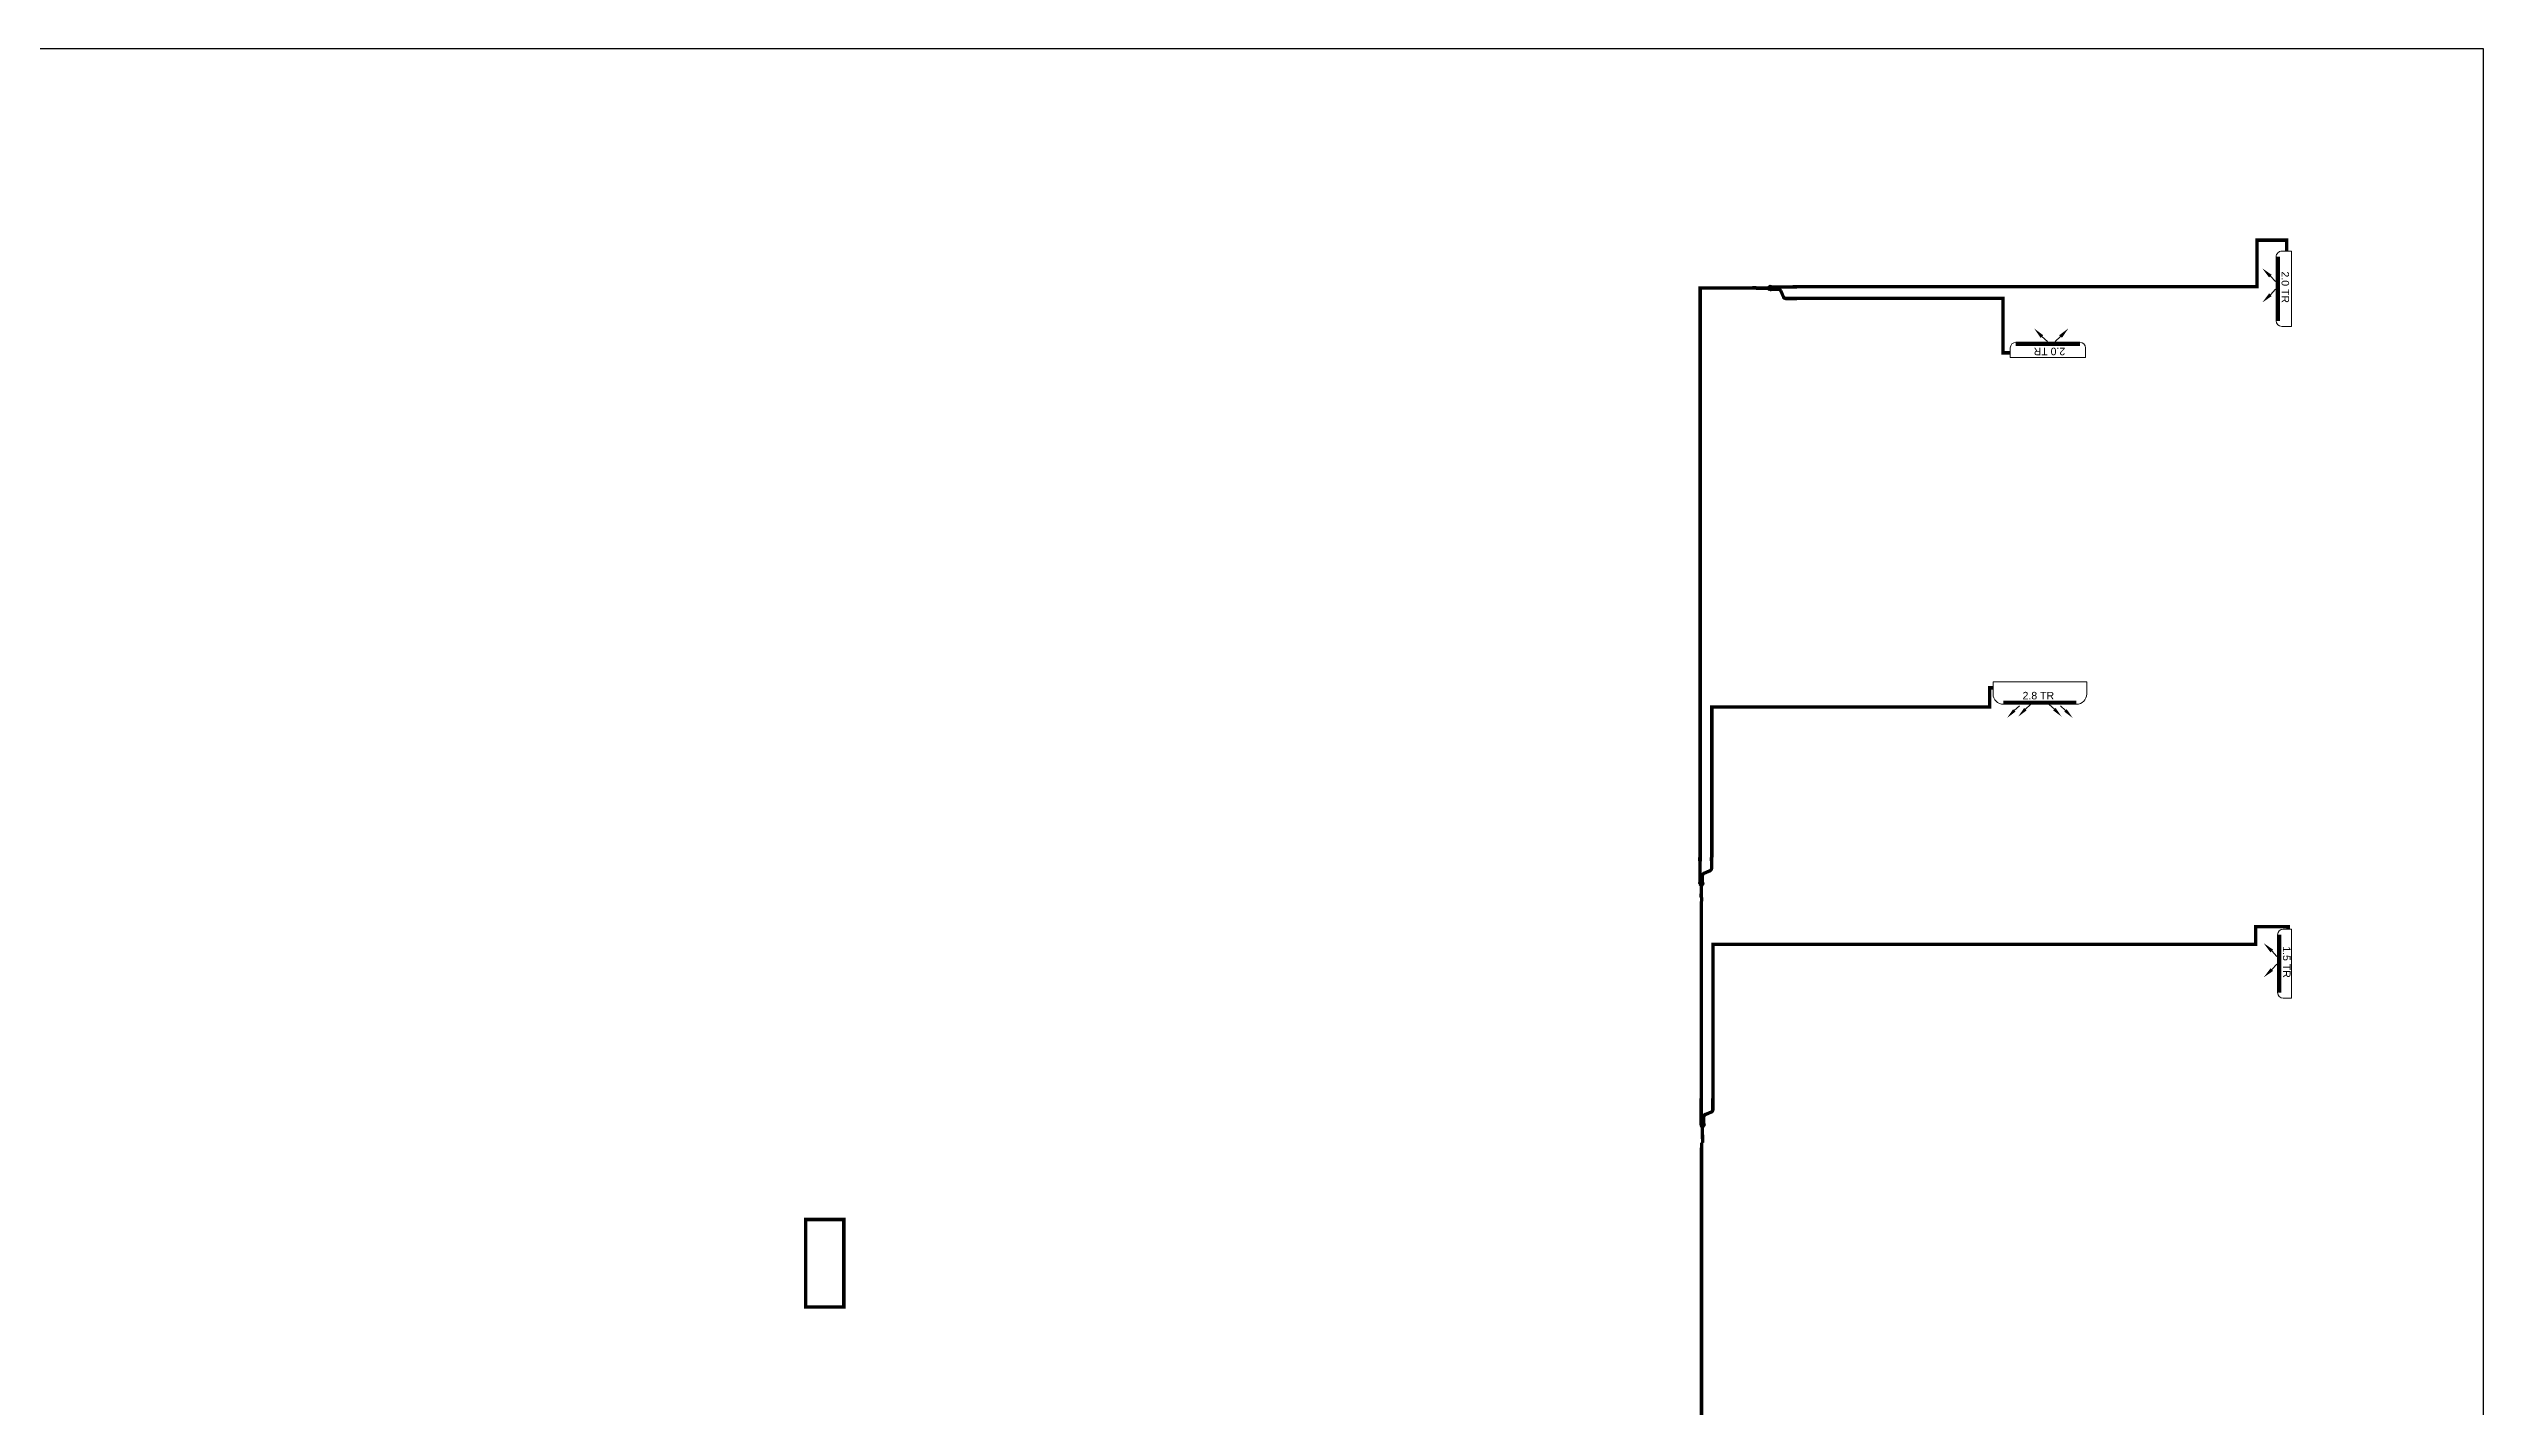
# Model space of a CAD drawing. Header units: millimetres. Extents: x -81374 to 485233, y -39075 to 157313.
# Drawn here: x 172139 to 207189, y 13610 to 33167 of the extents above; entities that cross this region are included whole.
import ezdxf

# ---------------------------------------------------------------- set-up
doc = ezdxf.new("R2010")
doc.units = ezdxf.units.MM
for name, color, linetype in [('M HVAC DRAIN PIPE', 8, 'Continuous'), ('M HVAC HIGH WALL UNIT', 3, 'Continuous'), ('M HVAC VRV REFNET', 3, 'Continuous'), ('M-HVAC ELLIPTICAL DUCT', 6, 'Continuous'), ('M-HVAC SPIRAL DUCT', 150, 'Continuous'), ('M-HVAC VRV PIPE', 152, 'Continuous')]:
    doc.layers.add(name, color=color, linetype=linetype)
doc.layers.add('TAB', color=4, linetype='Continuous', lineweight=5)
doc.styles.get("Standard").update_dxf_attribs({"font": 'arial.ttf'})

# ---------------------------------------------------------------- blocks, each defined once
blk = doc.blocks.new('1.50')
at = {"layer": 'M HVAC HIGH WALL UNIT', "lineweight": 5}
for p, q in [((-67381, 108713), (-68213, 108713)), ((-68294, 108514), (-68294, 108632)), ((-67299, 108514), (-68294, 108514)), ((-67299, 108514), (-67299, 108632))]:
    blk.add_line(p, q, dxfattribs=at)
at = {"layer": 'M HVAC HIGH WALL UNIT', "color": 8, "lineweight": 5}
for p, q in [((-67381, 108706), (-68213, 108706)), ((-67381, 108697), (-68213, 108697)), ((-67381, 108687), (-68213, 108687)), ((-67381, 108675), (-68213, 108675)), ((-67381, 108666), (-68213, 108666))]:
    blk.add_line(p, q, dxfattribs=at)
at = {"layer": 'M HVAC HIGH WALL UNIT', "color": 7, "lineweight": 5}
for p, q in [((-67882, 108796), (-67802, 108725)), ((-67614, 108796), (-67694, 108725))]:
    blk.add_line(p, q, dxfattribs=at)
at = {"layer": 'M HVAC HIGH WALL UNIT', "lineweight": 5}
for centre, start, end in [((-68213, 108632), 90, 180), ((-67381, 108632), 0, 90)]:
    blk.add_arc(centre, 81.3, start, end, dxfattribs=at)
at = {"layer": 'M HVAC HIGH WALL UNIT', "color": 7, "lineweight": 5}
for points in [[(-67863, 108815), (-67902, 108778), (-67995, 108914)], [(-67634, 108815), (-67595, 108778), (-67502, 108914)]]:
    blk.add_solid(points, dxfattribs=at)
at = {"layer": 'M HVAC HIGH WALL UNIT', "color": 7}
blk.add_text('1.5 TR', height=108.4, rotation=180, dxfattribs=at).set_placement((-67547, 108636))
blk = doc.blocks.new('2.8 tr')
at = {"layer": 'M HVAC HIGH WALL UNIT', "lineweight": 5}
for p, q in [((-293992, 64407), (-292643, 64407)), ((-293992, 64407), (-293992, 64232)), ((-292643, 64407), (-292643, 64232)), ((-293842, 64082), (-292793, 64082))]:
    blk.add_line(p, q, dxfattribs=at)
at = {"layer": 'M HVAC HIGH WALL UNIT', "color": 8, "lineweight": 5}
for p, q in [((-293842, 64126), (-292794, 64126)), ((-293842, 64116), (-292794, 64116)), ((-293842, 64104), (-292794, 64104)), ((-293842, 64095), (-292794, 64095)), ((-293842, 64085), (-292794, 64085))]:
    blk.add_line(p, q, dxfattribs=at)
at = {"layer": 'M HVAC HIGH WALL UNIT', "color": 7, "lineweight": 5}
for p, q in [((-293686, 63994), (-293612, 64060)), ((-293526, 64013), (-293452, 64078)), ((-293109, 64013), (-293182, 64078)), ((-292949, 63994), (-293022, 64060))]:
    blk.add_line(p, q, dxfattribs=at)
at = {"layer": 'M HVAC HIGH WALL UNIT', "lineweight": 5}
for centre, start, end in [((-293842, 64232), 180, 270), ((-292793, 64232), 270, 0)]:
    blk.add_arc(centre, 150, start, end, dxfattribs=at)
at = {"layer": 'M HVAC HIGH WALL UNIT', "color": 7, "lineweight": 5}
for points in [[(-293668, 63977), (-293704, 64011), (-293789, 63886)], [(-293508, 63995), (-293544, 64030), (-293629, 63905)], [(-293127, 63995), (-293091, 64030), (-293005, 63905)], [(-292966, 63977), (-292931, 64011), (-292845, 63886)]]:
    blk.add_solid(points, dxfattribs=at)
at = {"layer": 'M HVAC HIGH WALL UNIT', "color": 7}
blk.add_text('2.8 TR', height=108.4, dxfattribs=at).set_placement((-293567, 64153))
blk = doc.blocks.new('2.0')
at = {"layer": 'M HVAC HIGH WALL UNIT', "lineweight": 5}
for p, q in [((18047, 9744), (19131, 9744)), ((18047, 9744), (18047, 9605)), ((18128, 9523), (19049, 9523)), ((19131, 9744), (19131, 9605))]:
    blk.add_line(p, q, dxfattribs=at)
at = {"layer": 'M HVAC HIGH WALL UNIT', "color": 8, "lineweight": 5}
for p, q in [((18128, 9571), (19049, 9571)), ((18128, 9561), (19049, 9561)), ((18128, 9550), (19049, 9550)), ((18128, 9540), (19049, 9540)), ((18128, 9530), (19049, 9530))]:
    blk.add_line(p, q, dxfattribs=at)
at = {"layer": 'M HVAC HIGH WALL UNIT', "color": 7, "lineweight": 5}
for p, q in [((18406, 9440), (18486, 9512)), ((18674, 9440), (18594, 9512))]:
    blk.add_line(p, q, dxfattribs=at)
at = {"layer": 'M HVAC HIGH WALL UNIT', "lineweight": 5}
for centre, start, end in [((18128, 9605), 180, 270), ((19049, 9605), 270, 0)]:
    blk.add_arc(centre, 81.3, start, end, dxfattribs=at)
at = {"layer": 'M HVAC HIGH WALL UNIT', "color": 7, "lineweight": 5}
for points in [[(18426, 9422), (18387, 9459), (18294, 9323)], [(18655, 9422), (18694, 9459), (18787, 9323)]]:
    blk.add_solid(points, dxfattribs=at)
at = {"layer": 'M HVAC HIGH WALL UNIT', "color": 7}
blk.add_text('2.0 TR', height=108.4, dxfattribs=at).set_placement((18339, 9601))
blk = doc.blocks.new('logo')
at = {"layer": 'TAB', "color": 5, "linetype": 'Continuous'}
for p, q in [((87369, 2675), (87798, 3500)), ((89368, 5545), (89667, 6261)), ((90541, 1008), (90844, 1756)), ((92676, 3852), (93052, 4579))]:
    blk.add_line(p, q, dxfattribs=at)
at = {"layer": 'TAB', "color": 6, "linetype": 'Continuous'}
for p, q in [((88694, 4323), (88662, 4550)), ((88670, 3692), (88694, 4323)), ((88953, 3425), (89927, 3513)), ((88975, 3734), (89869, 3823)), ((90650, 3148), (90445, 2696)), ((90729, 2574), (90960, 3085)), ((90768, 3389), (91465, 4516)), ((90960, 3085), (91681, 3238)), ((91681, 3238), (91830, 2671)), ((91755, 4451), (92035, 3071)), ((92035, 3071), (92161, 2704))]:
    blk.add_line(p, q, dxfattribs=at)
at = {"layer": 'TAB', "color": 5, "linetype": 'Continuous'}
for centre, radius, start, end in [((89897, 3633), 2703, 200.7711868, 283.7907864), ((89897, 3633), 2653, 199.7990468, 284.5750261), ((89897, 3633), 2553, 197.6880705, 286.2627866), ((89897, 3633), 2453, 195.3140344, 288.1336099), ((89897, 3633), 2303, 191.1085637, 291.3655311), ((89897, 3633), 2103, 183.6424645, 296.77277), ((90293, 3273), 2653, 18.4153728, 107.8651195), ((90293, 3273), 2803, 21.3205727, 105.3439553), ((90293, 3273), 2903, 23.028427, 103.8490277), ((90293, 3273), 3003, 24.5854263, 102.4787541), ((90293, 3273), 3053, 25.3141359, 101.8351835)]:
    blk.add_arc(centre, radius, start, end, dxfattribs=at)
at = {"layer": 'TAB', "color": 5, "linetype": 'Continuous', "lineweight": 53}
blk.add_arc((90293, 3273), 2453, 13.6346473, 112.1421063, dxfattribs=at)
at = {"layer": 'TAB', "color": 6, "linetype": 'Continuous'}
for points in [[(89731, 2687), (89766, 2691), (89831, 2703), (89917, 2707), (89978, 2691), (90030, 2647), (90048, 2547), (90032, 2476), (90006, 2447), (89941, 2409), (89886, 2398), (89762, 2388), (89619, 2378), (89465, 2374), (89323, 2372), (89134, 2384), (89030, 2394), (88943, 2414), (88870, 2440), (88799, 2475), (88741, 2532), (88705, 2594), (88680, 2663), (88666, 2743), (88650, 2839), (88640, 2957), (88639, 3073), (88642, 3200), (88645, 3331), (88653, 3449), (88655, 3501), (88636, 3541), (88633, 3578), (88646, 3630), (88657, 3655), (88669, 3665), (88670, 3692)], [(89987, 4420), (90057, 4411), (90117, 4437), (90155, 4477), (90175, 4523), (90180, 4566), (90179, 4617), (90153, 4672), (90129, 4700), (90101, 4713), (90055, 4728), (89993, 4746), (89888, 4769), (89778, 4785), (89458, 4804), (89224, 4776), (89103, 4760), (88970, 4724), (88916, 4717), (88884, 4745), (88766, 4748), (88700, 4715), (88671, 4674), (88665, 4633), (88662, 4546)], [(88953, 3425), (88953, 3324), (88943, 3097), (88947, 2888)], [(88947, 2888), (88966, 2761), (88994, 2711), (89039, 2693), (89100, 2686), (89560, 2687), (89731, 2687)], [(89869, 3823), (89925, 3824), (89966, 3815), (90028, 3782), (90058, 3731), (90072, 3676), (90070, 3624), (90055, 3582), (90040, 3563), (90015, 3542), (89989, 3528), (89964, 3520), (89940, 3515), (89927, 3513)], [(90729, 2574), (90686, 2520), (90605, 2484), (90516, 2496), (90450, 2556), (90432, 2619), (90445, 2696)], [(91465, 4516), (91595, 4620), (91670, 4595), (91717, 4541), (91755, 4451)], [(91830, 2671), (91889, 2557), (91969, 2479), (92082, 2486), (92150, 2539), (92178, 2620), (92169, 2674), (92161, 2705)]]:
    blk.add_spline(points, degree=3, dxfattribs=at)
for points, knots in [([(88992, 4405), (88993, 4375), (88999, 4259), (88999, 4086), (88983, 3911), (88986, 3805), (88978, 3755), (88975, 3734)], [0, 0, 0, 0, 78.588582871, 349.020812658, 516.737990887, 605.733923597, 668.187659958, 668.187659958, 668.187659958, 668.187659958]), ([(88992, 4405), (89091, 4430), (89252, 4470), (89489, 4490), (89725, 4484), (89892, 4443), (89989, 4419)], [6.5327274, 6.5327274, 6.5327274, 6.5327274, 311.936938896, 503.532668483, 718.402975154, 1016.639130565, 1016.639130565, 1016.639130565, 1016.639130565]), ([(90650, 3148), (90643, 3163), (90616, 3214), (90625, 3315), (90704, 3368), (90750, 3383), (90768, 3389)], [0, 0, 0, 0, 50.493694638, 173.079558099, 260.213119816, 317.85517104, 317.85517104, 317.85517104, 317.85517104])]:
    blk.add_open_spline(points, degree=3, knots=knots, dxfattribs=at)
blk = doc.blocks.new('KJHH')
at = {"layer": 'M HVAC VRV REFNET', "ltscale": 1000}
h = blk.add_hatch(color=40, dxfattribs=at)
h.set_gradient(color1=(240, 221, 15), one_color=1, tint=1, name='CURVED')
h.paths.add_polyline_path([(12, 634), (-18, 634), (-20, 629), (15, 629)])
h = blk.add_hatch(color=40, dxfattribs=at)
h.set_gradient(color1=(240, 221, 15), one_color=1, tint=1, name='CYLINDER')
h.paths.add_polyline_path([(15, 629), (-20, 629), (-20, 582), (15, 582)])
h = blk.add_hatch(color=40, dxfattribs=at)
h.set_gradient(color1=(240, 221, 15), one_color=1, tint=1, name='INVHEMISPHERICAL')
h.paths.add_polyline_path([(15, 582), (-20, 582), (-18, 577), (12, 577)])
h = blk.add_hatch(color=40, dxfattribs=at)
h.set_gradient(color1=(240, 221, 15), one_color=1, tint=1, name='CYLINDER')
h.paths.add_polyline_path([(12, 577), (-18, 577), (-18, 274), (12, 274)])
h = blk.add_hatch(color=40, dxfattribs=at)
h.set_gradient(color1=(240, 221, 15), one_color=1, tint=1, name='CYLINDER')
h.paths.add_polyline_path([(47, 372), (17, 372), (17, 274), (47, 274)])
h.paths.add_polyline_path([(47, 274), (17, 274), (15, 269), (50, 269)])
h = blk.add_hatch(color=40, dxfattribs=at)
h.set_gradient(color1=(240, 221, 15), one_color=1, tint=1, name='INVSPHERICAL')
h.paths.add_polyline_path([(48, 417, 0.299125), (17, 372), (47, 372, -0.299125), (60, 390)])
h = blk.add_hatch(color=40, dxfattribs=at)
h.set_gradient(color1=(240, 221, 15), one_color=1, tint=1, name='SPHERICAL')
h.paths.add_polyline_path([(149, 429), (137, 456), (48, 417), (60, 390)])
h = blk.add_hatch(color=40, dxfattribs=at)
h.set_gradient(color1=(240, 221, 15), one_color=1, tint=1, name='SPHERICAL')
h.paths.add_polyline_path([(179, 475), (149, 475, -0.299125), (137, 456), (149, 429, 0.299125)])
h = blk.add_hatch(color=40, dxfattribs=at)
h.set_gradient(color1=(240, 221, 15), one_color=1, tint=1, name='HEMISPHERICAL')
h.paths.add_polyline_path([(179, 634), (149, 634), (147, 629), (182, 629)])
h = blk.add_hatch(color=40, dxfattribs=at)
h.set_gradient(color1=(240, 221, 15), one_color=1, tint=1, name='CYLINDER')
h.paths.add_polyline_path([(182, 629), (147, 629), (147, 582), (182, 582)])
h = blk.add_hatch(color=40, dxfattribs=at)
h.set_gradient(color1=(240, 221, 15), one_color=1, tint=1, name='INVCYLINDER')
h.paths.add_polyline_path([(182, 582), (147, 582), (149, 577), (179, 577)])
h = blk.add_hatch(color=40, dxfattribs=at)
h.set_gradient(color1=(240, 221, 15), one_color=1, tint=1, name='CYLINDER')
h.paths.add_polyline_path([(179, 577), (149, 577), (149, 475), (179, 475)])
h = blk.add_hatch(color=40, dxfattribs=at)
h.set_gradient(color1=(240, 221, 15), one_color=1, tint=1, name='INVCURVED')
h.paths.add_polyline_path([(15, 269), (-20, 269), (-20, 254), (15, 254)])
h.paths.add_polyline_path([(12, 274), (-18, 274), (-20, 269), (15, 269)])
h = blk.add_hatch(color=40, dxfattribs=at)
h.set_gradient(color1=(240, 221, 15), one_color=1, tint=1, name='INVCYLINDER')
edge = h.paths.add_edge_path()
edge.add_ellipse((21, 254), major_axis=(20.7, 20.7), ratio=1, start_angle=284.8438, end_angle=315)
edge.add_line((50, 254), (20, 254))
edge.add_line((20, 254), (-20, 254))
edge.add_ellipse((9, 254), major_axis=(-20.7, 20.7), ratio=1, start_angle=45, end_angle=75.1562)
edge.add_arc((15, 177), 69.1, 63.3132, 116.6868, ccw=False)
h = blk.add_hatch(color=40, dxfattribs=at)
h.set_gradient(color1=(240, 221, 15), one_color=1, tint=1, name='INVSPHERICAL')
h.paths.add_polyline_path([(46, 239, 0.23719), (-16, 239), (0, 216), (3, 216), (3, 216), (27, 216), (27, 216), (30, 216)])
h = blk.add_hatch(color=40, dxfattribs=at)
h.set_gradient(color1=(240, 221, 15), one_color=1, tint=1, name='CYLINDER')
h.paths.add_polyline_path([(33, 105), (-2, 105), (-2, 57), (33, 57)])
h.paths.add_polyline_path([(30, 216), (27, 216), (27, 216), (3, 216), (3, 216), (0, 216), (0, 110), (30, 110)])
h = blk.add_hatch(color=40, dxfattribs=at)
h.set_gradient(color1=(240, 221, 15), one_color=1, tint=1)
h.paths.add_polyline_path([(30, 110), (0, 110), (-2, 105), (33, 105)])
h = blk.add_hatch(color=40, dxfattribs=at)
h.set_gradient(color1=(240, 221, 15), one_color=1, tint=1)
h.paths.add_polyline_path([(33, 57), (-2, 57), (0, 52), (30, 52)])
h = blk.add_hatch(color=40, dxfattribs=at)
h.set_gradient(color1=(240, 221, 15), one_color=1, tint=1, name='CYLINDER')
h.paths.add_polyline_path([(30, 52), (0, 52), (0, 0, -0.134882), (30, 0)])
h = blk.add_hatch(color=40, dxfattribs=at)
h.set_gradient(color1=(240, 221, 15), one_color=1, tint=1, name='INVHEMISPHERICAL')
h.paths.add_polyline_path([(50, 269), (15, 269), (15, 254), (50, 254)])
at = {"layer": 'M HVAC VRV REFNET', "color": 230, "ltscale": 1000}
for p, q in [((-20, 629), (-18, 634)), ((-20, 582), (-20, 629)), ((-20, 629), (15, 629)), ((-20, 582), (15, 582)), ((-18, 577), (-20, 582)), ((-18, 634), (12, 634)), ((-18, 274), (-18, 577)), ((-18, 577), (12, 577)), ((-18, 577), (12, 577)), ((15, 629), (12, 634)), ((12, 577), (15, 582)), ((12, 274), (12, 577)), ((15, 582), (15, 629)), ((17, 274), (17, 372)), ((47, 372), (17, 372)), ((47, 274), (47, 372)), ((48, 417), (137, 456)), ((60, 390), (48, 417)), ((60, 390), (149, 429)), ((137, 456), (149, 429)), ((147, 629), (149, 634)), ((147, 582), (147, 629)), ((147, 629), (182, 629)), ((147, 582), (182, 582)), ((149, 577), (147, 582)), ((149, 634), (179, 634)), ((149, 475), (149, 577)), ((149, 577), (179, 577)), ((149, 577), (179, 577)), ((149, 475), (179, 475)), ((182, 629), (179, 634)), ((179, 577), (182, 582)), ((179, 475), (179, 577)), ((182, 582), (182, 629)), ((-20, 269), (-18, 274)), ((-20, 254), (-20, 269)), ((-20, 269), (15, 269)), ((50, 254), (-20, 254)), ((-20, 254), (10, 254)), ((-20, 254), (15, 254)), ((-18, 274), (12, 274)), ((-18, 274), (12, 274)), ((0, 216), (-16, 239)), ((-2, 105), (0, 110)), ((-2, 105), (33, 105)), ((-2, 57), (-2, 105)), ((-2, 57), (33, 57)), ((0, 52), (-2, 57)), ((0, 110), (0, 216)), ((0, 216), (30, 216)), ((0, 110), (30, 110)), ((0, 52), (30, 52)), ((0, 52), (0, 0)), ((30, 0), (0, 0)), ((3, 216), (27, 216)), ((15, 269), (12, 274)), ((15, 269), (17, 274)), ((15, 254), (15, 269)), ((15, 254), (15, 269)), ((15, 269), (50, 269)), ((17, 274), (47, 274)), ((17, 274), (47, 274)), ((20, 254), (50, 254)), ((30, 216), (46, 239)), ((30, 110), (30, 216)), ((33, 105), (30, 110)), ((30, 52), (33, 57)), ((30, 52), (30, 0)), ((33, 57), (33, 105)), ((50, 269), (47, 274)), ((50, 254), (50, 269))]:
    blk.add_line(p, q, dxfattribs=at)
for centre, radius, start, end in [((67, 372), 50, 113.3871, 180), ((67, 372), 20, 113.3871, 180), ((129, 475), 20, 293.3871, 0), ((129, 475), 50, 293.3871, 0), ((15, 177), 69.1, 63.3132, 116.6868), ((15, -55), 56.6, 74.6364, 105.3636)]:
    blk.add_arc(centre, radius, start, end, dxfattribs=at)
blk.add_ellipse((9, 254), major_axis=(-20.7, 20.7), ratio=1, start_param=0.785398, end_param=1.311724, dxfattribs=at)
at = {"layer": 'M HVAC VRV REFNET', "color": 230, "ltscale": 1000, "extrusion": (6.97564e-19, 1.00698e-16, -1)}
blk.add_ellipse((21, 254), major_axis=(20.7, 20.7), ratio=1, start_param=0.785398, end_param=1.311724, dxfattribs=at)
at = {"layer": 'M HVAC VRV REFNET', "color": 7, "xscale": 0.0029569244943559, "yscale": 0.0029569244943559, "zscale": 0.0029569244943559}
blk.add_blockref('logo', (-251, 70), dxfattribs=at)

msp = doc.modelspace()

# ---------------------------------------------------------------- linework, layer by layer
at = {"layer": 'M HVAC DRAIN PIPE', "color": 30, "linetype": 'Continuous', "const_width": 50}
msp.add_lwpolyline([(183036.2, 16300.5), (183036.2, 15041), (183586.2, 15041), (183586.2, 16300.5)], close=True, dxfattribs=at)
at = {"layer": 'M-HVAC SPIRAL DUCT', "linetype": 'Continuous'}
msp.add_lwpolyline([(137088.6, 33167.4), (207188.9, 33167.4), (207188.9, -5947.6), (137088.6, -5947.6)], close=True, dxfattribs=at)
at = {"layer": 'M-HVAC VRV PIPE', "color": 175, "linetype": 'Continuous', "true_color": 0x4036a1, "const_width": 50}
for points in [[(197304.1, 29737.7), (203929.5, 29737.7), (203929.5, 30408.9), (204357.5, 30408.9), (204357.5, 30250.6)], [(195914.6, 21520), (195914.6, 29720.2), (196669.7, 29720.2)], [(197299.1, 29570.9), (200273.2, 29569.5), (200273.2, 28786.2), (200378.8, 28786.2)], [(196081.4, 21520), (196081.4, 23682.8), (200082.5, 23682.8), (200082.5, 23959.9), (200130.9, 23959.9)], [(195932.1, 18044.2), (195932.1, 20885.6)], [(196098.9, 18044.2), (196098.9, 20265.7), (203910.6, 20265.7), (203910.6, 20519), (204378.9, 20519), (204378.9, 20484.4)], [(197025.2, -1525.2), (195925.8, -1525.2), (195934.6, 17409.7)]]:
    msp.add_lwpolyline(points, dxfattribs=at)

# ---------------------------------------------------------------- block references
at = {"layer": 'M HVAC HIGH WALL UNIT'}
for p, rotation in [((194683.1, 48297.2), 269.9999999999972), ((219509.4, 38460.6), 180.0000000000018)]:
    msp.add_blockref('2.0', p, dxfattribs=dict(at, rotation=rotation))
at = {"layer": 'M HVAC VRV REFNET', "rotation": 270}
msp.add_blockref('KJHH', (196669.7, 29735.2), dxfattribs=at)
at = {"layer": 'M HVAC VRV REFNET'}
for p in [(195917.1, 20885.6), (195934.6, 17409.7)]:
    msp.add_blockref('KJHH', p, dxfattribs=at)
at = {"layer": 'M-HVAC ELLIPTICAL DUCT', "linetype": 'Continuous'}
for name, p, rotation in [('2.8 tr', (494122.7, -40359.6), 359.9999999999955), ('1.50', (312940.8, 87783.6), 90.00000000000006)]:
    msp.add_blockref(name, p, dxfattribs=dict(at, rotation=rotation))

doc.saveas('drawing.dxf')
